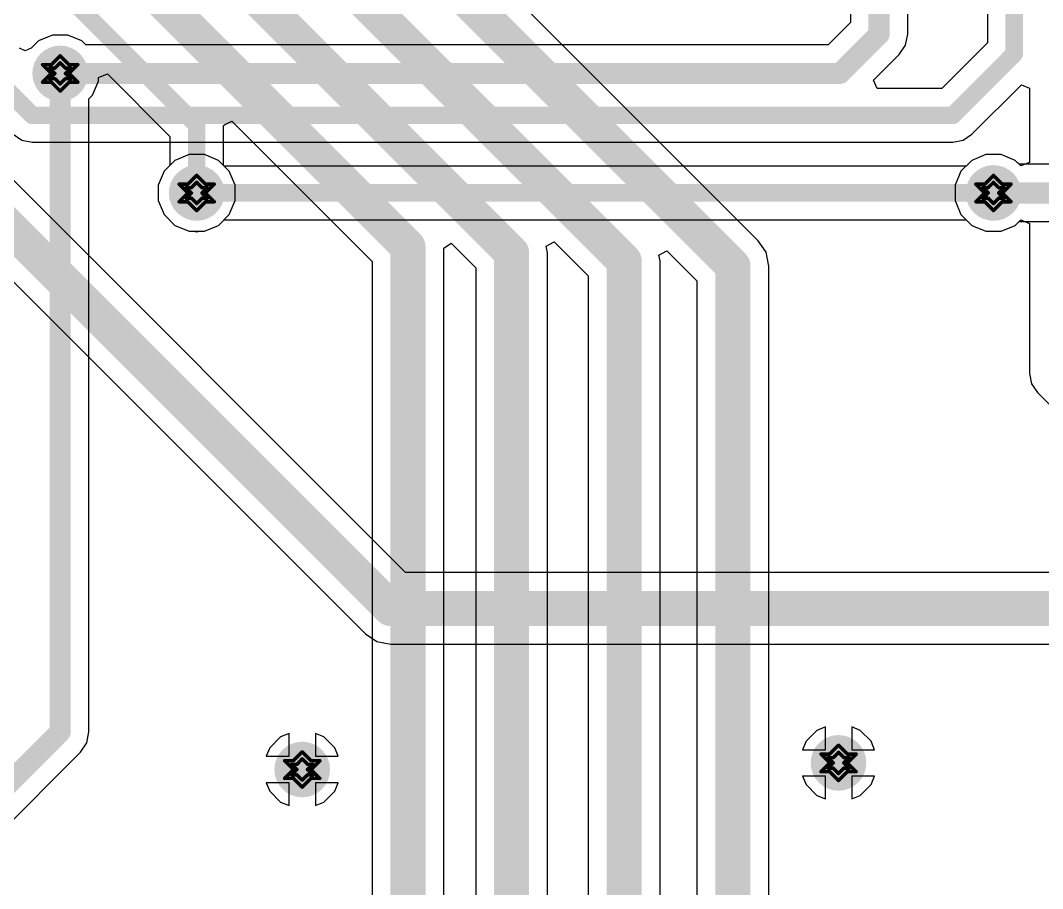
# Model space of a CAD drawing. Header units: inches. Extents: x -18 to 237, y -41 to 211.
# Drawn here: x 10.94 to 25.7, y 26.81 to 39.34 of the extents above; entities that cross this region are included whole.
import ezdxf

# ---------------------------------------------------------------- set-up
doc = ezdxf.new("R2010")
doc.units = ezdxf.units.IN
for name, color, linetype in [('Bottom Layer', 5, 'Continuous'), ('Bottom Solder', 6, 'Continuous'), ('Drill Drawing', 1, 'Continuous'), ('Top Layer', 1, 'Continuous'), ('Top Solder', 216, 'Continuous'), ('Via Holes', 16, 'Continuous')]:
    doc.layers.add(name, color=color, linetype=linetype)

msp = doc.modelspace()

# ---------------------------------------------------------------- hatches: boundary and pattern name
at = {"layer": 'Bottom Layer'}
h = msp.add_hatch(color=5, dxfattribs=at)
edge = h.paths.add_edge_path()
edge.add_arc((11.516, 38.578), 0.3, 0, 360)
h = msp.add_hatch(color=5, dxfattribs=at)
edge = h.paths.add_edge_path()
edge.add_arc((13.487, 36.852), 0.3, 0, 360)
h = msp.add_hatch(color=5, dxfattribs=at)
edge = h.paths.add_edge_path()
edge.add_arc((24.994, 36.852), 0.3, 0, 360)
h = msp.add_hatch(color=5, dxfattribs=at)
edge = h.paths.add_edge_path()
edge.add_arc((15.011, 28.527), 0.3, 0, 360)
h = msp.add_hatch(color=5, dxfattribs=at)
edge = h.paths.add_edge_path()
edge.add_arc((22.756, 28.623), 0.3, 0, 360)
at = {"layer": 'Bottom Solder'}
h = msp.add_hatch(color=6, dxfattribs=at)
edge = h.paths.add_edge_path()
edge.add_arc((11.516, 38.578), 0.402, 0, 360)
h = msp.add_hatch(color=6, dxfattribs=at)
edge = h.paths.add_edge_path()
edge.add_arc((13.487, 36.852), 0.402, 0, 360)
h = msp.add_hatch(color=6, dxfattribs=at)
edge = h.paths.add_edge_path()
edge.add_arc((24.994, 36.852), 0.402, 0, 360)
h = msp.add_hatch(color=6, dxfattribs=at)
edge = h.paths.add_edge_path()
edge.add_arc((22.756, 28.623), 0.402, 0, 360)
h = msp.add_hatch(color=6, dxfattribs=at)
edge = h.paths.add_edge_path()
edge.add_arc((15.011, 28.527), 0.402, 0, 360)
at = {"layer": 'Top Layer'}
h = msp.add_hatch(color=1, dxfattribs=at)
edge = h.paths.add_edge_path()
edge.add_arc((11.516, 38.578), 0.3, 0, 360)
h = msp.add_hatch(color=1, dxfattribs=at)
edge = h.paths.add_edge_path()
edge.add_arc((13.487, 36.852), 0.3, 0, 360)
h = msp.add_hatch(color=1, dxfattribs=at)
edge = h.paths.add_edge_path()
edge.add_arc((24.994, 36.852), 0.3, 0, 360)
h = msp.add_hatch(color=1, dxfattribs=at)
edge = h.paths.add_edge_path()
edge.add_arc((15.011, 28.527), 0.3, 0, 360)
h = msp.add_hatch(color=1, dxfattribs=at)
edge = h.paths.add_edge_path()
edge.add_arc((22.756, 28.623), 0.3, 0, 360)
at = {"layer": 'Top Solder'}
h = msp.add_hatch(color=216, dxfattribs=at)
edge = h.paths.add_edge_path()
edge.add_arc((11.516, 38.578), 0.402, 0, 360)
h = msp.add_hatch(color=216, dxfattribs=at)
edge = h.paths.add_edge_path()
edge.add_arc((13.487, 36.852), 0.402, 0, 360)
h = msp.add_hatch(color=216, dxfattribs=at)
edge = h.paths.add_edge_path()
edge.add_arc((24.994, 36.852), 0.402, 0, 360)
h = msp.add_hatch(color=216, dxfattribs=at)
edge = h.paths.add_edge_path()
edge.add_arc((22.756, 28.623), 0.402, 0, 360)
h = msp.add_hatch(color=216, dxfattribs=at)
edge = h.paths.add_edge_path()
edge.add_arc((15.011, 28.527), 0.402, 0, 360)
at = {"layer": 'Via Holes'}
h = msp.add_hatch(color=7, dxfattribs=at)
edge = h.paths.add_edge_path()
edge.add_arc((11.516, 38.578), 0.15, 0, 360)
h = msp.add_hatch(color=7, dxfattribs=at)
edge = h.paths.add_edge_path()
edge.add_arc((13.487, 36.852), 0.15, 0, 360)
h = msp.add_hatch(color=7, dxfattribs=at)
edge = h.paths.add_edge_path()
edge.add_arc((24.994, 36.852), 0.15, 0, 360)
h = msp.add_hatch(color=7, dxfattribs=at)
edge = h.paths.add_edge_path()
edge.add_arc((15.011, 28.527), 0.15, 0, 360)
h = msp.add_hatch(color=7, dxfattribs=at)
edge = h.paths.add_edge_path()
edge.add_arc((22.756, 28.623), 0.15, 0, 360)

# ---------------------------------------------------------------- linework, layer by layer
at = {"layer": 'Bottom Layer'}
for p, q in [((22.927, 41.874), (22.927, 39.315)), ((23.756, 39.143), (23.756, 41.874)), ((24.905, 41.764), (24.905, 39.022)), ((22.927, 39.315), (22.605, 38.993)), ((11.406, 39.132), (11.202, 39.048)), ((11.626, 39.132), (11.406, 39.132)), ((11.83, 39.048), (11.626, 39.132)), ((23.724, 38.985), (23.756, 39.143)), ((11.202, 39.048), (11.095, 38.941)), ((11.885, 38.993), (11.83, 39.048)), ((22.605, 38.993), (11.885, 38.993)), ((23.634, 38.85), (23.724, 38.985)), ((24.905, 39.022), (24.246, 38.362)), ((11.012, 38.906), (10.929, 38.941)), ((11.095, 38.941), (11.012, 38.906)), ((23.263, 38.479), (23.634, 38.85)), ((23.312, 38.362), (23.263, 38.479)), ((24.681, 37.699), (25.398, 38.415)), ((25.398, 38.415), (25.515, 38.366)), ((24.246, 38.362), (23.312, 38.362)), ((25.515, 38.366), (25.515, 37.294)), ((16.504, 31.37), (9.786, 38.088)), ((10.838, 37.699), (10.964, 37.615)), ((24.555, 37.615), (24.681, 37.699)), ((8.901, 37.508), (15.923, 30.486)), ((10.964, 37.615), (11.113, 37.585)), ((11.113, 37.585), (24.407, 37.585)), ((24.407, 37.585), (24.555, 37.615)), ((13.377, 37.406), (13.174, 37.322)), ((13.598, 37.406), (13.377, 37.406)), ((13.801, 37.322), (13.598, 37.406)), ((24.883, 37.406), (24.68, 37.322)), ((25.104, 37.406), (24.883, 37.406)), ((25.307, 37.322), (25.104, 37.406)), ((13.174, 37.322), (13.018, 37.166)), ((13.882, 37.241), (13.801, 37.322)), ((24.599, 37.241), (13.882, 37.241)), ((24.68, 37.322), (24.599, 37.241)), ((25.388, 37.242), (25.307, 37.322)), ((25.515, 37.294), (25.388, 37.242)), ((13.018, 37.166), (12.933, 36.963)), ((12.933, 36.963), (12.933, 36.742)), ((12.933, 36.742), (13.018, 36.539)), ((13.018, 36.539), (13.174, 36.383)), ((13.801, 36.383), (13.882, 36.464)), ((13.882, 36.464), (24.599, 36.464)), ((24.599, 36.464), (24.68, 36.383)), ((25.307, 36.383), (25.388, 36.463)), ((25.388, 36.463), (25.515, 36.411)), ((13.174, 36.383), (13.377, 36.298)), ((13.598, 36.298), (13.801, 36.383)), ((24.68, 36.383), (24.883, 36.298)), ((25.104, 36.298), (25.307, 36.383)), ((25.515, 36.411), (25.515, 34.244)), ((13.377, 36.298), (13.598, 36.298)), ((24.883, 36.298), (25.104, 36.298)), ((25.515, 34.244), (25.544, 34.095)), ((25.544, 34.095), (25.629, 33.969)), ((25.629, 33.969), (26.52, 33.078)), ((29.048, 31.37), (16.504, 31.37)), ((15.923, 30.486), (16.091, 30.374)), ((16.091, 30.374), (16.289, 30.335)), ((16.289, 30.335), (16.289, 30.335)), ((16.289, 30.335), (29.048, 30.335)), ((22.443, 29.092), (22.287, 28.937)), ((22.566, 29.144), (22.443, 29.092)), ((22.566, 28.813), (22.566, 29.144)), ((23.07, 29.092), (22.947, 29.144)), ((22.947, 29.144), (22.947, 28.813)), ((23.226, 28.937), (23.07, 29.092)), ((14.698, 28.997), (14.542, 28.841)), ((14.821, 29.048), (14.698, 28.997)), ((14.821, 28.718), (14.821, 29.048)), ((15.325, 28.997), (15.202, 29.048)), ((15.202, 29.048), (15.202, 28.718)), ((15.481, 28.841), (15.325, 28.997)), ((22.287, 28.937), (22.236, 28.813)), ((23.277, 28.813), (23.226, 28.937)), ((14.542, 28.841), (14.491, 28.718)), ((15.532, 28.718), (15.481, 28.841)), ((22.236, 28.813), (22.566, 28.813)), ((22.947, 28.813), (23.277, 28.813)), ((14.491, 28.718), (14.821, 28.718)), ((15.202, 28.718), (15.532, 28.718)), ((22.566, 28.432), (22.236, 28.432)), ((22.236, 28.432), (22.287, 28.309)), ((22.566, 28.102), (22.566, 28.432)), ((23.277, 28.432), (22.947, 28.432)), ((22.947, 28.432), (22.947, 28.102)), ((23.226, 28.309), (23.277, 28.432)), ((14.821, 28.337), (14.491, 28.337)), ((14.491, 28.337), (14.542, 28.213)), ((14.542, 28.213), (14.698, 28.058)), ((14.821, 28.006), (14.821, 28.337)), ((15.532, 28.337), (15.202, 28.337)), ((15.202, 28.337), (15.202, 28.006)), ((15.325, 28.058), (15.481, 28.213)), ((15.481, 28.213), (15.532, 28.337)), ((22.287, 28.309), (22.443, 28.153)), ((23.07, 28.153), (23.226, 28.309)), ((14.698, 28.058), (14.821, 28.006)), ((15.202, 28.006), (15.325, 28.058)), ((22.443, 28.153), (22.566, 28.102)), ((22.947, 28.102), (23.07, 28.153))]:
    msp.add_line(p, q, dxfattribs=at)
for points in [[(23.341, 39.143, 0.305, 0.305, 0), (23.341, 42.243, 0.305, 0.305, 0)], [(25.294, 38.861, 0.254, 0.254, 0), (25.294, 42.159, 0.254, 0.254, 0)], [(22.776, 38.578, 0.305, 0.305, 0), (23.341, 39.143, 0.305, 0.305, 0)], [(24.407, 37.973, 0.254, 0.254, 0), (25.294, 38.861, 0.254, 0.254, 0)], [(10.508, 38.578, 0.254, 0.254, 0), (11.113, 37.973, 0.254, 0.254, 0)], [(11.516, 38.578, 0.305, 0.305, 0), (22.776, 38.578, 0.305, 0.305, 0)], [(9.268, 37.874, 0.508, 0.508, 0), (16.289, 30.852, 0.508, 0.508, 0)], [(11.113, 37.973, 0.254, 0.254, 0), (24.407, 37.973, 0.254, 0.254, 0)], [(13.487, 36.852, 0.254, 0.254, 0), (24.965, 36.852, 0.254, 0.254, 0)], [(24.965, 36.852, 0.254, 0.254, 0), (24.994, 36.881, 0.254, 0.254, 0)], [(16.289, 30.852, 0.508, 0.508, 0), (29.246, 30.852, 0.508, 0.508, 0)]]:
    msp.add_lwpolyline(points, format="xyseb", dxfattribs=at)
for points in [[(23.265, 39.143, 0.152, 0.152, 1), (23.418, 39.143, 0.152, 0.152, 1)], [(23.265, 39.143, 0.152, 0.152, 1), (23.418, 39.143, 0.152, 0.152, 1)], [(25.23, 38.861, 0.127, 0.127, 1), (25.357, 38.861, 0.127, 0.127, 1)], [(25.23, 38.861, 0.127, 0.127, 1), (25.357, 38.861, 0.127, 0.127, 1)], [(11.44, 38.578, 0.152, 0.152, 1), (11.592, 38.578, 0.152, 0.152, 1)], [(22.7, 38.578, 0.152, 0.152, 1), (22.853, 38.578, 0.152, 0.152, 1)], [(22.7, 38.578, 0.152, 0.152, 1), (22.853, 38.578, 0.152, 0.152, 1)], [(11.05, 37.973, 0.127, 0.127, 1), (11.177, 37.973, 0.127, 0.127, 1)], [(11.05, 37.973, 0.127, 0.127, 1), (11.177, 37.973, 0.127, 0.127, 1)], [(24.343, 37.973, 0.127, 0.127, 1), (24.47, 37.973, 0.127, 0.127, 1)], [(24.343, 37.973, 0.127, 0.127, 1), (24.47, 37.973, 0.127, 0.127, 1)], [(13.424, 36.852, 0.127, 0.127, 1), (13.551, 36.852, 0.127, 0.127, 1)], [(24.902, 36.852, 0.127, 0.127, 1), (25.029, 36.852, 0.127, 0.127, 1)], [(24.902, 36.852, 0.127, 0.127, 1), (25.029, 36.852, 0.127, 0.127, 1)], [(24.93, 36.881, 0.127, 0.127, 1), (25.057, 36.881, 0.127, 0.127, 1)], [(16.162, 30.852, 0.254, 0.254, 1), (16.416, 30.852, 0.254, 0.254, 1)], [(16.162, 30.852, 0.254, 0.254, 1), (16.416, 30.852, 0.254, 0.254, 1)]]:
    msp.add_lwpolyline(points, format="xyseb", close=True, dxfattribs=at)
at = {"layer": 'Drill Drawing'}
for points in [[(11.389, 38.705, 0.0508, 0.0508, 0), (11.516, 38.832, 0.0508, 0.0508, 0)], [(11.516, 38.832, 0.0508, 0.0508, 0), (11.643, 38.705, 0.0508, 0.0508, 0)], [(11.262, 38.705, 0.0508, 0.0508, 0), (11.389, 38.578, 0.0508, 0.0508, 0)], [(11.262, 38.705, 0.0508, 0.0508, 0), (11.389, 38.705, 0.0508, 0.0508, 0)], [(11.363, 38.654, 0.0508, 0.0508, 0), (11.44, 38.578, 0.0508, 0.0508, 0)], [(11.363, 38.654, 0.0508, 0.0508, 0), (11.44, 38.654, 0.0508, 0.0508, 0)], [(11.44, 38.654, 0.0508, 0.0508, 0), (11.516, 38.731, 0.0508, 0.0508, 0)], [(11.516, 38.731, 0.0508, 0.0508, 0), (11.592, 38.654, 0.0508, 0.0508, 0)], [(11.592, 38.654, 0.0508, 0.0508, 0), (11.668, 38.654, 0.0508, 0.0508, 0)], [(11.592, 38.578, 0.0508, 0.0508, 0), (11.668, 38.654, 0.0508, 0.0508, 0)], [(11.643, 38.705, 0.0508, 0.0508, 0), (11.77, 38.705, 0.0508, 0.0508, 0)], [(11.643, 38.578, 0.0508, 0.0508, 0), (11.77, 38.705, 0.0508, 0.0508, 0)], [(11.262, 38.451, 0.0508, 0.0508, 0), (11.389, 38.578, 0.0508, 0.0508, 0)], [(11.363, 38.502, 0.0508, 0.0508, 0), (11.44, 38.578, 0.0508, 0.0508, 0)], [(11.363, 38.502, 0.0508, 0.0508, 0), (11.44, 38.502, 0.0508, 0.0508, 0)], [(11.44, 38.502, 0.0508, 0.0508, 0), (11.516, 38.426, 0.0508, 0.0508, 0)], [(11.516, 38.426, 0.0508, 0.0508, 0), (11.592, 38.502, 0.0508, 0.0508, 0)], [(11.592, 38.578, 0.0508, 0.0508, 0), (11.668, 38.502, 0.0508, 0.0508, 0)], [(11.592, 38.502, 0.0508, 0.0508, 0), (11.668, 38.502, 0.0508, 0.0508, 0)], [(11.643, 38.578, 0.0508, 0.0508, 0), (11.77, 38.451, 0.0508, 0.0508, 0)], [(11.262, 38.451, 0.0508, 0.0508, 0), (11.389, 38.451, 0.0508, 0.0508, 0)], [(11.389, 38.451, 0.0508, 0.0508, 0), (11.516, 38.324, 0.0508, 0.0508, 0)], [(11.516, 38.324, 0.0508, 0.0508, 0), (11.643, 38.451, 0.0508, 0.0508, 0)], [(11.643, 38.451, 0.0508, 0.0508, 0), (11.77, 38.451, 0.0508, 0.0508, 0)], [(13.36, 36.979, 0.0508, 0.0508, 0), (13.487, 37.106, 0.0508, 0.0508, 0)], [(13.487, 37.106, 0.0508, 0.0508, 0), (13.614, 36.979, 0.0508, 0.0508, 0)], [(24.867, 36.979, 0.0508, 0.0508, 0), (24.994, 37.106, 0.0508, 0.0508, 0)], [(24.994, 37.106, 0.0508, 0.0508, 0), (25.121, 36.979, 0.0508, 0.0508, 0)], [(13.233, 36.979, 0.0508, 0.0508, 0), (13.36, 36.852, 0.0508, 0.0508, 0)], [(13.233, 36.979, 0.0508, 0.0508, 0), (13.36, 36.979, 0.0508, 0.0508, 0)], [(13.335, 36.929, 0.0508, 0.0508, 0), (13.411, 36.852, 0.0508, 0.0508, 0)], [(13.335, 36.929, 0.0508, 0.0508, 0), (13.411, 36.929, 0.0508, 0.0508, 0)], [(13.411, 36.929, 0.0508, 0.0508, 0), (13.487, 37.005, 0.0508, 0.0508, 0)], [(13.487, 37.005, 0.0508, 0.0508, 0), (13.564, 36.929, 0.0508, 0.0508, 0)], [(13.564, 36.929, 0.0508, 0.0508, 0), (13.64, 36.929, 0.0508, 0.0508, 0)], [(13.564, 36.852, 0.0508, 0.0508, 0), (13.64, 36.929, 0.0508, 0.0508, 0)], [(13.614, 36.979, 0.0508, 0.0508, 0), (13.741, 36.979, 0.0508, 0.0508, 0)], [(13.614, 36.852, 0.0508, 0.0508, 0), (13.741, 36.979, 0.0508, 0.0508, 0)], [(24.74, 36.979, 0.0508, 0.0508, 0), (24.867, 36.852, 0.0508, 0.0508, 0)], [(24.74, 36.979, 0.0508, 0.0508, 0), (24.867, 36.979, 0.0508, 0.0508, 0)], [(24.841, 36.929, 0.0508, 0.0508, 0), (24.917, 36.852, 0.0508, 0.0508, 0)], [(24.841, 36.929, 0.0508, 0.0508, 0), (24.917, 36.929, 0.0508, 0.0508, 0)], [(24.917, 36.929, 0.0508, 0.0508, 0), (24.994, 37.005, 0.0508, 0.0508, 0)], [(24.994, 37.005, 0.0508, 0.0508, 0), (25.07, 36.929, 0.0508, 0.0508, 0)], [(25.07, 36.929, 0.0508, 0.0508, 0), (25.146, 36.929, 0.0508, 0.0508, 0)], [(25.07, 36.852, 0.0508, 0.0508, 0), (25.146, 36.929, 0.0508, 0.0508, 0)], [(25.121, 36.979, 0.0508, 0.0508, 0), (25.248, 36.979, 0.0508, 0.0508, 0)], [(25.121, 36.852, 0.0508, 0.0508, 0), (25.248, 36.979, 0.0508, 0.0508, 0)], [(13.233, 36.725, 0.0508, 0.0508, 0), (13.36, 36.852, 0.0508, 0.0508, 0)], [(13.335, 36.776, 0.0508, 0.0508, 0), (13.411, 36.852, 0.0508, 0.0508, 0)], [(13.335, 36.776, 0.0508, 0.0508, 0), (13.411, 36.776, 0.0508, 0.0508, 0)], [(13.411, 36.776, 0.0508, 0.0508, 0), (13.487, 36.7, 0.0508, 0.0508, 0)], [(13.487, 36.7, 0.0508, 0.0508, 0), (13.564, 36.776, 0.0508, 0.0508, 0)], [(13.564, 36.852, 0.0508, 0.0508, 0), (13.64, 36.776, 0.0508, 0.0508, 0)], [(13.564, 36.776, 0.0508, 0.0508, 0), (13.64, 36.776, 0.0508, 0.0508, 0)], [(13.614, 36.852, 0.0508, 0.0508, 0), (13.741, 36.725, 0.0508, 0.0508, 0)], [(24.74, 36.725, 0.0508, 0.0508, 0), (24.867, 36.852, 0.0508, 0.0508, 0)], [(24.841, 36.776, 0.0508, 0.0508, 0), (24.917, 36.852, 0.0508, 0.0508, 0)], [(24.841, 36.776, 0.0508, 0.0508, 0), (24.917, 36.776, 0.0508, 0.0508, 0)], [(24.917, 36.776, 0.0508, 0.0508, 0), (24.994, 36.7, 0.0508, 0.0508, 0)], [(24.994, 36.7, 0.0508, 0.0508, 0), (25.07, 36.776, 0.0508, 0.0508, 0)], [(25.07, 36.852, 0.0508, 0.0508, 0), (25.146, 36.776, 0.0508, 0.0508, 0)], [(25.07, 36.776, 0.0508, 0.0508, 0), (25.146, 36.776, 0.0508, 0.0508, 0)], [(25.121, 36.852, 0.0508, 0.0508, 0), (25.248, 36.725, 0.0508, 0.0508, 0)], [(13.233, 36.725, 0.0508, 0.0508, 0), (13.36, 36.725, 0.0508, 0.0508, 0)], [(13.36, 36.725, 0.0508, 0.0508, 0), (13.487, 36.598, 0.0508, 0.0508, 0)], [(13.487, 36.598, 0.0508, 0.0508, 0), (13.614, 36.725, 0.0508, 0.0508, 0)], [(13.614, 36.725, 0.0508, 0.0508, 0), (13.741, 36.725, 0.0508, 0.0508, 0)], [(24.74, 36.725, 0.0508, 0.0508, 0), (24.867, 36.725, 0.0508, 0.0508, 0)], [(24.867, 36.725, 0.0508, 0.0508, 0), (24.994, 36.598, 0.0508, 0.0508, 0)], [(24.994, 36.598, 0.0508, 0.0508, 0), (25.121, 36.725, 0.0508, 0.0508, 0)], [(25.121, 36.725, 0.0508, 0.0508, 0), (25.248, 36.725, 0.0508, 0.0508, 0)], [(14.884, 28.654, 0.0508, 0.0508, 0), (15.011, 28.781, 0.0508, 0.0508, 0)], [(15.011, 28.781, 0.0508, 0.0508, 0), (15.138, 28.654, 0.0508, 0.0508, 0)], [(22.629, 28.75, 0.0508, 0.0508, 0), (22.756, 28.877, 0.0508, 0.0508, 0)], [(22.68, 28.699, 0.0508, 0.0508, 0), (22.756, 28.775, 0.0508, 0.0508, 0)], [(22.756, 28.877, 0.0508, 0.0508, 0), (22.883, 28.75, 0.0508, 0.0508, 0)], [(22.756, 28.775, 0.0508, 0.0508, 0), (22.833, 28.699, 0.0508, 0.0508, 0)], [(14.757, 28.654, 0.0508, 0.0508, 0), (14.884, 28.527, 0.0508, 0.0508, 0)], [(14.757, 28.654, 0.0508, 0.0508, 0), (14.884, 28.654, 0.0508, 0.0508, 0)], [(14.935, 28.603, 0.0508, 0.0508, 0), (15.011, 28.68, 0.0508, 0.0508, 0)], [(15.011, 28.68, 0.0508, 0.0508, 0), (15.088, 28.603, 0.0508, 0.0508, 0)], [(15.138, 28.654, 0.0508, 0.0508, 0), (15.265, 28.654, 0.0508, 0.0508, 0)], [(15.138, 28.527, 0.0508, 0.0508, 0), (15.265, 28.654, 0.0508, 0.0508, 0)], [(22.502, 28.75, 0.0508, 0.0508, 0), (22.629, 28.623, 0.0508, 0.0508, 0)], [(22.502, 28.75, 0.0508, 0.0508, 0), (22.629, 28.75, 0.0508, 0.0508, 0)], [(22.502, 28.496, 0.0508, 0.0508, 0), (22.629, 28.623, 0.0508, 0.0508, 0)], [(22.604, 28.699, 0.0508, 0.0508, 0), (22.68, 28.623, 0.0508, 0.0508, 0)], [(22.604, 28.699, 0.0508, 0.0508, 0), (22.68, 28.699, 0.0508, 0.0508, 0)], [(22.604, 28.547, 0.0508, 0.0508, 0), (22.68, 28.623, 0.0508, 0.0508, 0)], [(22.833, 28.699, 0.0508, 0.0508, 0), (22.909, 28.699, 0.0508, 0.0508, 0)], [(22.833, 28.623, 0.0508, 0.0508, 0), (22.909, 28.699, 0.0508, 0.0508, 0)], [(22.833, 28.623, 0.0508, 0.0508, 0), (22.909, 28.547, 0.0508, 0.0508, 0)], [(22.883, 28.75, 0.0508, 0.0508, 0), (23.01, 28.75, 0.0508, 0.0508, 0)], [(22.883, 28.623, 0.0508, 0.0508, 0), (23.01, 28.75, 0.0508, 0.0508, 0)], [(22.883, 28.623, 0.0508, 0.0508, 0), (23.01, 28.496, 0.0508, 0.0508, 0)], [(14.757, 28.4, 0.0508, 0.0508, 0), (14.884, 28.527, 0.0508, 0.0508, 0)], [(14.859, 28.603, 0.0508, 0.0508, 0), (14.935, 28.527, 0.0508, 0.0508, 0)], [(14.859, 28.603, 0.0508, 0.0508, 0), (14.935, 28.603, 0.0508, 0.0508, 0)], [(14.859, 28.451, 0.0508, 0.0508, 0), (14.935, 28.527, 0.0508, 0.0508, 0)], [(15.088, 28.603, 0.0508, 0.0508, 0), (15.164, 28.603, 0.0508, 0.0508, 0)], [(15.088, 28.527, 0.0508, 0.0508, 0), (15.164, 28.603, 0.0508, 0.0508, 0)], [(15.088, 28.527, 0.0508, 0.0508, 0), (15.164, 28.451, 0.0508, 0.0508, 0)], [(15.138, 28.527, 0.0508, 0.0508, 0), (15.265, 28.4, 0.0508, 0.0508, 0)], [(22.502, 28.496, 0.0508, 0.0508, 0), (22.629, 28.496, 0.0508, 0.0508, 0)], [(22.604, 28.547, 0.0508, 0.0508, 0), (22.68, 28.547, 0.0508, 0.0508, 0)], [(22.629, 28.496, 0.0508, 0.0508, 0), (22.756, 28.369, 0.0508, 0.0508, 0)], [(22.68, 28.547, 0.0508, 0.0508, 0), (22.756, 28.47, 0.0508, 0.0508, 0)], [(22.756, 28.47, 0.0508, 0.0508, 0), (22.833, 28.547, 0.0508, 0.0508, 0)], [(22.756, 28.369, 0.0508, 0.0508, 0), (22.883, 28.496, 0.0508, 0.0508, 0)], [(22.833, 28.547, 0.0508, 0.0508, 0), (22.909, 28.547, 0.0508, 0.0508, 0)], [(22.883, 28.496, 0.0508, 0.0508, 0), (23.01, 28.496, 0.0508, 0.0508, 0)], [(14.757, 28.4, 0.0508, 0.0508, 0), (14.884, 28.4, 0.0508, 0.0508, 0)], [(14.859, 28.451, 0.0508, 0.0508, 0), (14.935, 28.451, 0.0508, 0.0508, 0)], [(14.884, 28.4, 0.0508, 0.0508, 0), (15.011, 28.273, 0.0508, 0.0508, 0)], [(14.935, 28.451, 0.0508, 0.0508, 0), (15.011, 28.375, 0.0508, 0.0508, 0)], [(15.011, 28.375, 0.0508, 0.0508, 0), (15.088, 28.451, 0.0508, 0.0508, 0)], [(15.011, 28.273, 0.0508, 0.0508, 0), (15.138, 28.4, 0.0508, 0.0508, 0)], [(15.088, 28.451, 0.0508, 0.0508, 0), (15.164, 28.451, 0.0508, 0.0508, 0)], [(15.138, 28.4, 0.0508, 0.0508, 0), (15.265, 28.4, 0.0508, 0.0508, 0)]]:
    msp.add_lwpolyline(points, format="xyseb", dxfattribs=at)
for points in [[(11.503, 38.832, 0.0254, 0.0254, 1), (11.529, 38.832, 0.0254, 0.0254, 1)], [(11.503, 38.832, 0.0254, 0.0254, 1), (11.529, 38.832, 0.0254, 0.0254, 1)], [(11.249, 38.705, 0.0254, 0.0254, 1), (11.275, 38.705, 0.0254, 0.0254, 1)], [(11.249, 38.705, 0.0254, 0.0254, 1), (11.275, 38.705, 0.0254, 0.0254, 1)], [(11.351, 38.654, 0.0254, 0.0254, 1), (11.376, 38.654, 0.0254, 0.0254, 1)], [(11.351, 38.654, 0.0254, 0.0254, 1), (11.376, 38.654, 0.0254, 0.0254, 1)], [(11.376, 38.705, 0.0254, 0.0254, 1), (11.402, 38.705, 0.0254, 0.0254, 1)], [(11.376, 38.705, 0.0254, 0.0254, 1), (11.402, 38.705, 0.0254, 0.0254, 1)], [(11.427, 38.654, 0.0254, 0.0254, 1), (11.452, 38.654, 0.0254, 0.0254, 1)], [(11.427, 38.654, 0.0254, 0.0254, 1), (11.452, 38.654, 0.0254, 0.0254, 1)], [(11.503, 38.731, 0.0254, 0.0254, 1), (11.529, 38.731, 0.0254, 0.0254, 1)], [(11.503, 38.731, 0.0254, 0.0254, 1), (11.529, 38.731, 0.0254, 0.0254, 1)], [(11.579, 38.654, 0.0254, 0.0254, 1), (11.605, 38.654, 0.0254, 0.0254, 1)], [(11.579, 38.654, 0.0254, 0.0254, 1), (11.605, 38.654, 0.0254, 0.0254, 1)], [(11.63, 38.705, 0.0254, 0.0254, 1), (11.656, 38.705, 0.0254, 0.0254, 1)], [(11.63, 38.705, 0.0254, 0.0254, 1), (11.656, 38.705, 0.0254, 0.0254, 1)], [(11.656, 38.654, 0.0254, 0.0254, 1), (11.681, 38.654, 0.0254, 0.0254, 1)], [(11.656, 38.654, 0.0254, 0.0254, 1), (11.681, 38.654, 0.0254, 0.0254, 1)], [(11.757, 38.705, 0.0254, 0.0254, 1), (11.783, 38.705, 0.0254, 0.0254, 1)], [(11.757, 38.705, 0.0254, 0.0254, 1), (11.783, 38.705, 0.0254, 0.0254, 1)], [(11.351, 38.502, 0.0254, 0.0254, 1), (11.376, 38.502, 0.0254, 0.0254, 1)], [(11.351, 38.502, 0.0254, 0.0254, 1), (11.376, 38.502, 0.0254, 0.0254, 1)], [(11.376, 38.578, 0.0254, 0.0254, 1), (11.402, 38.578, 0.0254, 0.0254, 1)], [(11.376, 38.578, 0.0254, 0.0254, 1), (11.402, 38.578, 0.0254, 0.0254, 1)], [(11.427, 38.578, 0.0254, 0.0254, 1), (11.452, 38.578, 0.0254, 0.0254, 1)], [(11.427, 38.578, 0.0254, 0.0254, 1), (11.452, 38.578, 0.0254, 0.0254, 1)], [(11.427, 38.502, 0.0254, 0.0254, 1), (11.452, 38.502, 0.0254, 0.0254, 1)], [(11.427, 38.502, 0.0254, 0.0254, 1), (11.452, 38.502, 0.0254, 0.0254, 1)], [(11.579, 38.578, 0.0254, 0.0254, 1), (11.605, 38.578, 0.0254, 0.0254, 1)], [(11.579, 38.578, 0.0254, 0.0254, 1), (11.605, 38.578, 0.0254, 0.0254, 1)], [(11.579, 38.502, 0.0254, 0.0254, 1), (11.605, 38.502, 0.0254, 0.0254, 1)], [(11.579, 38.502, 0.0254, 0.0254, 1), (11.605, 38.502, 0.0254, 0.0254, 1)], [(11.63, 38.578, 0.0254, 0.0254, 1), (11.656, 38.578, 0.0254, 0.0254, 1)], [(11.63, 38.578, 0.0254, 0.0254, 1), (11.656, 38.578, 0.0254, 0.0254, 1)], [(11.656, 38.502, 0.0254, 0.0254, 1), (11.681, 38.502, 0.0254, 0.0254, 1)], [(11.656, 38.502, 0.0254, 0.0254, 1), (11.681, 38.502, 0.0254, 0.0254, 1)], [(11.249, 38.451, 0.0254, 0.0254, 1), (11.275, 38.451, 0.0254, 0.0254, 1)], [(11.249, 38.451, 0.0254, 0.0254, 1), (11.275, 38.451, 0.0254, 0.0254, 1)], [(11.376, 38.451, 0.0254, 0.0254, 1), (11.402, 38.451, 0.0254, 0.0254, 1)], [(11.376, 38.451, 0.0254, 0.0254, 1), (11.402, 38.451, 0.0254, 0.0254, 1)], [(11.503, 38.426, 0.0254, 0.0254, 1), (11.529, 38.426, 0.0254, 0.0254, 1)], [(11.503, 38.426, 0.0254, 0.0254, 1), (11.529, 38.426, 0.0254, 0.0254, 1)], [(11.63, 38.451, 0.0254, 0.0254, 1), (11.656, 38.451, 0.0254, 0.0254, 1)], [(11.63, 38.451, 0.0254, 0.0254, 1), (11.656, 38.451, 0.0254, 0.0254, 1)], [(11.757, 38.451, 0.0254, 0.0254, 1), (11.783, 38.451, 0.0254, 0.0254, 1)], [(11.757, 38.451, 0.0254, 0.0254, 1), (11.783, 38.451, 0.0254, 0.0254, 1)], [(11.503, 38.324, 0.0254, 0.0254, 1), (11.529, 38.324, 0.0254, 0.0254, 1)], [(11.503, 38.324, 0.0254, 0.0254, 1), (11.529, 38.324, 0.0254, 0.0254, 1)], [(13.475, 37.106, 0.0254, 0.0254, 1), (13.5, 37.106, 0.0254, 0.0254, 1)], [(13.475, 37.106, 0.0254, 0.0254, 1), (13.5, 37.106, 0.0254, 0.0254, 1)], [(24.981, 37.106, 0.0254, 0.0254, 1), (25.006, 37.106, 0.0254, 0.0254, 1)], [(24.981, 37.106, 0.0254, 0.0254, 1), (25.006, 37.106, 0.0254, 0.0254, 1)], [(13.221, 36.979, 0.0254, 0.0254, 1), (13.246, 36.979, 0.0254, 0.0254, 1)], [(13.221, 36.979, 0.0254, 0.0254, 1), (13.246, 36.979, 0.0254, 0.0254, 1)], [(13.322, 36.929, 0.0254, 0.0254, 1), (13.348, 36.929, 0.0254, 0.0254, 1)], [(13.322, 36.929, 0.0254, 0.0254, 1), (13.348, 36.929, 0.0254, 0.0254, 1)], [(13.348, 36.979, 0.0254, 0.0254, 1), (13.373, 36.979, 0.0254, 0.0254, 1)], [(13.348, 36.979, 0.0254, 0.0254, 1), (13.373, 36.979, 0.0254, 0.0254, 1)], [(13.399, 36.929, 0.0254, 0.0254, 1), (13.424, 36.929, 0.0254, 0.0254, 1)], [(13.399, 36.929, 0.0254, 0.0254, 1), (13.424, 36.929, 0.0254, 0.0254, 1)], [(13.475, 37.005, 0.0254, 0.0254, 1), (13.5, 37.005, 0.0254, 0.0254, 1)], [(13.475, 37.005, 0.0254, 0.0254, 1), (13.5, 37.005, 0.0254, 0.0254, 1)], [(13.551, 36.929, 0.0254, 0.0254, 1), (13.576, 36.929, 0.0254, 0.0254, 1)], [(13.551, 36.929, 0.0254, 0.0254, 1), (13.576, 36.929, 0.0254, 0.0254, 1)], [(13.602, 36.979, 0.0254, 0.0254, 1), (13.627, 36.979, 0.0254, 0.0254, 1)], [(13.602, 36.979, 0.0254, 0.0254, 1), (13.627, 36.979, 0.0254, 0.0254, 1)], [(13.627, 36.929, 0.0254, 0.0254, 1), (13.652, 36.929, 0.0254, 0.0254, 1)], [(13.627, 36.929, 0.0254, 0.0254, 1), (13.652, 36.929, 0.0254, 0.0254, 1)], [(13.729, 36.979, 0.0254, 0.0254, 1), (13.754, 36.979, 0.0254, 0.0254, 1)], [(13.729, 36.979, 0.0254, 0.0254, 1), (13.754, 36.979, 0.0254, 0.0254, 1)], [(24.727, 36.979, 0.0254, 0.0254, 1), (24.752, 36.979, 0.0254, 0.0254, 1)], [(24.727, 36.979, 0.0254, 0.0254, 1), (24.752, 36.979, 0.0254, 0.0254, 1)], [(24.828, 36.929, 0.0254, 0.0254, 1), (24.854, 36.929, 0.0254, 0.0254, 1)], [(24.828, 36.929, 0.0254, 0.0254, 1), (24.854, 36.929, 0.0254, 0.0254, 1)], [(24.854, 36.979, 0.0254, 0.0254, 1), (24.879, 36.979, 0.0254, 0.0254, 1)], [(24.854, 36.979, 0.0254, 0.0254, 1), (24.879, 36.979, 0.0254, 0.0254, 1)], [(24.905, 36.929, 0.0254, 0.0254, 1), (24.93, 36.929, 0.0254, 0.0254, 1)], [(24.905, 36.929, 0.0254, 0.0254, 1), (24.93, 36.929, 0.0254, 0.0254, 1)], [(24.981, 37.005, 0.0254, 0.0254, 1), (25.006, 37.005, 0.0254, 0.0254, 1)], [(24.981, 37.005, 0.0254, 0.0254, 1), (25.006, 37.005, 0.0254, 0.0254, 1)], [(25.057, 36.929, 0.0254, 0.0254, 1), (25.082, 36.929, 0.0254, 0.0254, 1)], [(25.057, 36.929, 0.0254, 0.0254, 1), (25.082, 36.929, 0.0254, 0.0254, 1)], [(25.108, 36.979, 0.0254, 0.0254, 1), (25.133, 36.979, 0.0254, 0.0254, 1)], [(25.108, 36.979, 0.0254, 0.0254, 1), (25.133, 36.979, 0.0254, 0.0254, 1)], [(25.133, 36.929, 0.0254, 0.0254, 1), (25.159, 36.929, 0.0254, 0.0254, 1)], [(25.133, 36.929, 0.0254, 0.0254, 1), (25.159, 36.929, 0.0254, 0.0254, 1)], [(25.235, 36.979, 0.0254, 0.0254, 1), (25.26, 36.979, 0.0254, 0.0254, 1)], [(25.235, 36.979, 0.0254, 0.0254, 1), (25.26, 36.979, 0.0254, 0.0254, 1)], [(13.322, 36.776, 0.0254, 0.0254, 1), (13.348, 36.776, 0.0254, 0.0254, 1)], [(13.322, 36.776, 0.0254, 0.0254, 1), (13.348, 36.776, 0.0254, 0.0254, 1)], [(13.348, 36.852, 0.0254, 0.0254, 1), (13.373, 36.852, 0.0254, 0.0254, 1)], [(13.348, 36.852, 0.0254, 0.0254, 1), (13.373, 36.852, 0.0254, 0.0254, 1)], [(13.399, 36.852, 0.0254, 0.0254, 1), (13.424, 36.852, 0.0254, 0.0254, 1)], [(13.399, 36.852, 0.0254, 0.0254, 1), (13.424, 36.852, 0.0254, 0.0254, 1)], [(13.399, 36.776, 0.0254, 0.0254, 1), (13.424, 36.776, 0.0254, 0.0254, 1)], [(13.399, 36.776, 0.0254, 0.0254, 1), (13.424, 36.776, 0.0254, 0.0254, 1)], [(13.551, 36.852, 0.0254, 0.0254, 1), (13.576, 36.852, 0.0254, 0.0254, 1)], [(13.551, 36.852, 0.0254, 0.0254, 1), (13.576, 36.852, 0.0254, 0.0254, 1)], [(13.551, 36.776, 0.0254, 0.0254, 1), (13.576, 36.776, 0.0254, 0.0254, 1)], [(13.551, 36.776, 0.0254, 0.0254, 1), (13.576, 36.776, 0.0254, 0.0254, 1)], [(13.602, 36.852, 0.0254, 0.0254, 1), (13.627, 36.852, 0.0254, 0.0254, 1)], [(13.602, 36.852, 0.0254, 0.0254, 1), (13.627, 36.852, 0.0254, 0.0254, 1)], [(13.627, 36.776, 0.0254, 0.0254, 1), (13.652, 36.776, 0.0254, 0.0254, 1)], [(13.627, 36.776, 0.0254, 0.0254, 1), (13.652, 36.776, 0.0254, 0.0254, 1)], [(24.828, 36.776, 0.0254, 0.0254, 1), (24.854, 36.776, 0.0254, 0.0254, 1)], [(24.828, 36.776, 0.0254, 0.0254, 1), (24.854, 36.776, 0.0254, 0.0254, 1)], [(24.854, 36.852, 0.0254, 0.0254, 1), (24.879, 36.852, 0.0254, 0.0254, 1)], [(24.854, 36.852, 0.0254, 0.0254, 1), (24.879, 36.852, 0.0254, 0.0254, 1)], [(24.905, 36.852, 0.0254, 0.0254, 1), (24.93, 36.852, 0.0254, 0.0254, 1)], [(24.905, 36.852, 0.0254, 0.0254, 1), (24.93, 36.852, 0.0254, 0.0254, 1)], [(24.905, 36.776, 0.0254, 0.0254, 1), (24.93, 36.776, 0.0254, 0.0254, 1)], [(24.905, 36.776, 0.0254, 0.0254, 1), (24.93, 36.776, 0.0254, 0.0254, 1)], [(25.057, 36.852, 0.0254, 0.0254, 1), (25.082, 36.852, 0.0254, 0.0254, 1)], [(25.057, 36.852, 0.0254, 0.0254, 1), (25.082, 36.852, 0.0254, 0.0254, 1)], [(25.057, 36.776, 0.0254, 0.0254, 1), (25.082, 36.776, 0.0254, 0.0254, 1)], [(25.057, 36.776, 0.0254, 0.0254, 1), (25.082, 36.776, 0.0254, 0.0254, 1)], [(25.108, 36.852, 0.0254, 0.0254, 1), (25.133, 36.852, 0.0254, 0.0254, 1)], [(25.108, 36.852, 0.0254, 0.0254, 1), (25.133, 36.852, 0.0254, 0.0254, 1)], [(25.133, 36.776, 0.0254, 0.0254, 1), (25.159, 36.776, 0.0254, 0.0254, 1)], [(25.133, 36.776, 0.0254, 0.0254, 1), (25.159, 36.776, 0.0254, 0.0254, 1)], [(13.221, 36.725, 0.0254, 0.0254, 1), (13.246, 36.725, 0.0254, 0.0254, 1)], [(13.221, 36.725, 0.0254, 0.0254, 1), (13.246, 36.725, 0.0254, 0.0254, 1)], [(13.348, 36.725, 0.0254, 0.0254, 1), (13.373, 36.725, 0.0254, 0.0254, 1)], [(13.348, 36.725, 0.0254, 0.0254, 1), (13.373, 36.725, 0.0254, 0.0254, 1)], [(13.475, 36.7, 0.0254, 0.0254, 1), (13.5, 36.7, 0.0254, 0.0254, 1)], [(13.475, 36.7, 0.0254, 0.0254, 1), (13.5, 36.7, 0.0254, 0.0254, 1)], [(13.475, 36.598, 0.0254, 0.0254, 1), (13.5, 36.598, 0.0254, 0.0254, 1)], [(13.475, 36.598, 0.0254, 0.0254, 1), (13.5, 36.598, 0.0254, 0.0254, 1)], [(13.602, 36.725, 0.0254, 0.0254, 1), (13.627, 36.725, 0.0254, 0.0254, 1)], [(13.602, 36.725, 0.0254, 0.0254, 1), (13.627, 36.725, 0.0254, 0.0254, 1)], [(13.729, 36.725, 0.0254, 0.0254, 1), (13.754, 36.725, 0.0254, 0.0254, 1)], [(13.729, 36.725, 0.0254, 0.0254, 1), (13.754, 36.725, 0.0254, 0.0254, 1)], [(24.727, 36.725, 0.0254, 0.0254, 1), (24.752, 36.725, 0.0254, 0.0254, 1)], [(24.727, 36.725, 0.0254, 0.0254, 1), (24.752, 36.725, 0.0254, 0.0254, 1)], [(24.854, 36.725, 0.0254, 0.0254, 1), (24.879, 36.725, 0.0254, 0.0254, 1)], [(24.854, 36.725, 0.0254, 0.0254, 1), (24.879, 36.725, 0.0254, 0.0254, 1)], [(24.981, 36.7, 0.0254, 0.0254, 1), (25.006, 36.7, 0.0254, 0.0254, 1)], [(24.981, 36.7, 0.0254, 0.0254, 1), (25.006, 36.7, 0.0254, 0.0254, 1)], [(24.981, 36.598, 0.0254, 0.0254, 1), (25.006, 36.598, 0.0254, 0.0254, 1)], [(24.981, 36.598, 0.0254, 0.0254, 1), (25.006, 36.598, 0.0254, 0.0254, 1)], [(25.108, 36.725, 0.0254, 0.0254, 1), (25.133, 36.725, 0.0254, 0.0254, 1)], [(25.108, 36.725, 0.0254, 0.0254, 1), (25.133, 36.725, 0.0254, 0.0254, 1)], [(25.235, 36.725, 0.0254, 0.0254, 1), (25.26, 36.725, 0.0254, 0.0254, 1)], [(25.235, 36.725, 0.0254, 0.0254, 1), (25.26, 36.725, 0.0254, 0.0254, 1)], [(14.999, 28.781, 0.0254, 0.0254, 1), (15.024, 28.781, 0.0254, 0.0254, 1)], [(14.999, 28.781, 0.0254, 0.0254, 1), (15.024, 28.781, 0.0254, 0.0254, 1)], [(22.744, 28.877, 0.0254, 0.0254, 1), (22.769, 28.877, 0.0254, 0.0254, 1)], [(22.744, 28.877, 0.0254, 0.0254, 1), (22.769, 28.877, 0.0254, 0.0254, 1)], [(22.744, 28.775, 0.0254, 0.0254, 1), (22.769, 28.775, 0.0254, 0.0254, 1)], [(22.744, 28.775, 0.0254, 0.0254, 1), (22.769, 28.775, 0.0254, 0.0254, 1)], [(14.745, 28.654, 0.0254, 0.0254, 1), (14.77, 28.654, 0.0254, 0.0254, 1)], [(14.745, 28.654, 0.0254, 0.0254, 1), (14.77, 28.654, 0.0254, 0.0254, 1)], [(14.872, 28.654, 0.0254, 0.0254, 1), (14.897, 28.654, 0.0254, 0.0254, 1)], [(14.872, 28.654, 0.0254, 0.0254, 1), (14.897, 28.654, 0.0254, 0.0254, 1)], [(14.999, 28.68, 0.0254, 0.0254, 1), (15.024, 28.68, 0.0254, 0.0254, 1)], [(14.999, 28.68, 0.0254, 0.0254, 1), (15.024, 28.68, 0.0254, 0.0254, 1)], [(15.126, 28.654, 0.0254, 0.0254, 1), (15.151, 28.654, 0.0254, 0.0254, 1)], [(15.126, 28.654, 0.0254, 0.0254, 1), (15.151, 28.654, 0.0254, 0.0254, 1)], [(15.253, 28.654, 0.0254, 0.0254, 1), (15.278, 28.654, 0.0254, 0.0254, 1)], [(15.253, 28.654, 0.0254, 0.0254, 1), (15.278, 28.654, 0.0254, 0.0254, 1)], [(22.49, 28.75, 0.0254, 0.0254, 1), (22.515, 28.75, 0.0254, 0.0254, 1)], [(22.49, 28.75, 0.0254, 0.0254, 1), (22.515, 28.75, 0.0254, 0.0254, 1)], [(22.591, 28.699, 0.0254, 0.0254, 1), (22.617, 28.699, 0.0254, 0.0254, 1)], [(22.591, 28.699, 0.0254, 0.0254, 1), (22.617, 28.699, 0.0254, 0.0254, 1)], [(22.617, 28.75, 0.0254, 0.0254, 1), (22.642, 28.75, 0.0254, 0.0254, 1)], [(22.617, 28.75, 0.0254, 0.0254, 1), (22.642, 28.75, 0.0254, 0.0254, 1)], [(22.617, 28.623, 0.0254, 0.0254, 1), (22.642, 28.623, 0.0254, 0.0254, 1)], [(22.617, 28.623, 0.0254, 0.0254, 1), (22.642, 28.623, 0.0254, 0.0254, 1)], [(22.668, 28.699, 0.0254, 0.0254, 1), (22.693, 28.699, 0.0254, 0.0254, 1)], [(22.668, 28.699, 0.0254, 0.0254, 1), (22.693, 28.699, 0.0254, 0.0254, 1)], [(22.668, 28.623, 0.0254, 0.0254, 1), (22.693, 28.623, 0.0254, 0.0254, 1)], [(22.668, 28.623, 0.0254, 0.0254, 1), (22.693, 28.623, 0.0254, 0.0254, 1)], [(22.82, 28.699, 0.0254, 0.0254, 1), (22.845, 28.699, 0.0254, 0.0254, 1)], [(22.82, 28.699, 0.0254, 0.0254, 1), (22.845, 28.699, 0.0254, 0.0254, 1)], [(22.82, 28.623, 0.0254, 0.0254, 1), (22.845, 28.623, 0.0254, 0.0254, 1)], [(22.82, 28.623, 0.0254, 0.0254, 1), (22.845, 28.623, 0.0254, 0.0254, 1)], [(22.871, 28.75, 0.0254, 0.0254, 1), (22.896, 28.75, 0.0254, 0.0254, 1)], [(22.871, 28.75, 0.0254, 0.0254, 1), (22.896, 28.75, 0.0254, 0.0254, 1)], [(22.871, 28.623, 0.0254, 0.0254, 1), (22.896, 28.623, 0.0254, 0.0254, 1)], [(22.871, 28.623, 0.0254, 0.0254, 1), (22.896, 28.623, 0.0254, 0.0254, 1)], [(22.896, 28.699, 0.0254, 0.0254, 1), (22.922, 28.699, 0.0254, 0.0254, 1)], [(22.896, 28.699, 0.0254, 0.0254, 1), (22.922, 28.699, 0.0254, 0.0254, 1)], [(22.998, 28.75, 0.0254, 0.0254, 1), (23.023, 28.75, 0.0254, 0.0254, 1)], [(22.998, 28.75, 0.0254, 0.0254, 1), (23.023, 28.75, 0.0254, 0.0254, 1)], [(14.846, 28.603, 0.0254, 0.0254, 1), (14.872, 28.603, 0.0254, 0.0254, 1)], [(14.846, 28.603, 0.0254, 0.0254, 1), (14.872, 28.603, 0.0254, 0.0254, 1)], [(14.872, 28.527, 0.0254, 0.0254, 1), (14.897, 28.527, 0.0254, 0.0254, 1)], [(14.872, 28.527, 0.0254, 0.0254, 1), (14.897, 28.527, 0.0254, 0.0254, 1)], [(14.923, 28.603, 0.0254, 0.0254, 1), (14.948, 28.603, 0.0254, 0.0254, 1)], [(14.923, 28.603, 0.0254, 0.0254, 1), (14.948, 28.603, 0.0254, 0.0254, 1)], [(14.923, 28.527, 0.0254, 0.0254, 1), (14.948, 28.527, 0.0254, 0.0254, 1)], [(14.923, 28.527, 0.0254, 0.0254, 1), (14.948, 28.527, 0.0254, 0.0254, 1)], [(15.075, 28.603, 0.0254, 0.0254, 1), (15.1, 28.603, 0.0254, 0.0254, 1)], [(15.075, 28.603, 0.0254, 0.0254, 1), (15.1, 28.603, 0.0254, 0.0254, 1)], [(15.075, 28.527, 0.0254, 0.0254, 1), (15.1, 28.527, 0.0254, 0.0254, 1)], [(15.075, 28.527, 0.0254, 0.0254, 1), (15.1, 28.527, 0.0254, 0.0254, 1)], [(15.126, 28.527, 0.0254, 0.0254, 1), (15.151, 28.527, 0.0254, 0.0254, 1)], [(15.126, 28.527, 0.0254, 0.0254, 1), (15.151, 28.527, 0.0254, 0.0254, 1)], [(15.151, 28.603, 0.0254, 0.0254, 1), (15.177, 28.603, 0.0254, 0.0254, 1)], [(15.151, 28.603, 0.0254, 0.0254, 1), (15.177, 28.603, 0.0254, 0.0254, 1)], [(22.49, 28.496, 0.0254, 0.0254, 1), (22.515, 28.496, 0.0254, 0.0254, 1)], [(22.49, 28.496, 0.0254, 0.0254, 1), (22.515, 28.496, 0.0254, 0.0254, 1)], [(22.591, 28.547, 0.0254, 0.0254, 1), (22.617, 28.547, 0.0254, 0.0254, 1)], [(22.591, 28.547, 0.0254, 0.0254, 1), (22.617, 28.547, 0.0254, 0.0254, 1)], [(22.617, 28.496, 0.0254, 0.0254, 1), (22.642, 28.496, 0.0254, 0.0254, 1)], [(22.617, 28.496, 0.0254, 0.0254, 1), (22.642, 28.496, 0.0254, 0.0254, 1)], [(22.668, 28.547, 0.0254, 0.0254, 1), (22.693, 28.547, 0.0254, 0.0254, 1)], [(22.668, 28.547, 0.0254, 0.0254, 1), (22.693, 28.547, 0.0254, 0.0254, 1)], [(22.744, 28.47, 0.0254, 0.0254, 1), (22.769, 28.47, 0.0254, 0.0254, 1)], [(22.744, 28.47, 0.0254, 0.0254, 1), (22.769, 28.47, 0.0254, 0.0254, 1)], [(22.82, 28.547, 0.0254, 0.0254, 1), (22.845, 28.547, 0.0254, 0.0254, 1)], [(22.82, 28.547, 0.0254, 0.0254, 1), (22.845, 28.547, 0.0254, 0.0254, 1)], [(22.871, 28.496, 0.0254, 0.0254, 1), (22.896, 28.496, 0.0254, 0.0254, 1)], [(22.871, 28.496, 0.0254, 0.0254, 1), (22.896, 28.496, 0.0254, 0.0254, 1)], [(22.896, 28.547, 0.0254, 0.0254, 1), (22.922, 28.547, 0.0254, 0.0254, 1)], [(22.896, 28.547, 0.0254, 0.0254, 1), (22.922, 28.547, 0.0254, 0.0254, 1)], [(22.998, 28.496, 0.0254, 0.0254, 1), (23.023, 28.496, 0.0254, 0.0254, 1)], [(22.998, 28.496, 0.0254, 0.0254, 1), (23.023, 28.496, 0.0254, 0.0254, 1)], [(14.745, 28.4, 0.0254, 0.0254, 1), (14.77, 28.4, 0.0254, 0.0254, 1)], [(14.745, 28.4, 0.0254, 0.0254, 1), (14.77, 28.4, 0.0254, 0.0254, 1)], [(14.846, 28.451, 0.0254, 0.0254, 1), (14.872, 28.451, 0.0254, 0.0254, 1)], [(14.846, 28.451, 0.0254, 0.0254, 1), (14.872, 28.451, 0.0254, 0.0254, 1)], [(14.872, 28.4, 0.0254, 0.0254, 1), (14.897, 28.4, 0.0254, 0.0254, 1)], [(14.872, 28.4, 0.0254, 0.0254, 1), (14.897, 28.4, 0.0254, 0.0254, 1)], [(14.923, 28.451, 0.0254, 0.0254, 1), (14.948, 28.451, 0.0254, 0.0254, 1)], [(14.923, 28.451, 0.0254, 0.0254, 1), (14.948, 28.451, 0.0254, 0.0254, 1)], [(14.999, 28.375, 0.0254, 0.0254, 1), (15.024, 28.375, 0.0254, 0.0254, 1)], [(14.999, 28.375, 0.0254, 0.0254, 1), (15.024, 28.375, 0.0254, 0.0254, 1)], [(15.075, 28.451, 0.0254, 0.0254, 1), (15.1, 28.451, 0.0254, 0.0254, 1)], [(15.075, 28.451, 0.0254, 0.0254, 1), (15.1, 28.451, 0.0254, 0.0254, 1)], [(15.126, 28.4, 0.0254, 0.0254, 1), (15.151, 28.4, 0.0254, 0.0254, 1)], [(15.126, 28.4, 0.0254, 0.0254, 1), (15.151, 28.4, 0.0254, 0.0254, 1)], [(15.151, 28.451, 0.0254, 0.0254, 1), (15.177, 28.451, 0.0254, 0.0254, 1)], [(15.151, 28.451, 0.0254, 0.0254, 1), (15.177, 28.451, 0.0254, 0.0254, 1)], [(15.253, 28.4, 0.0254, 0.0254, 1), (15.278, 28.4, 0.0254, 0.0254, 1)], [(15.253, 28.4, 0.0254, 0.0254, 1), (15.278, 28.4, 0.0254, 0.0254, 1)], [(22.744, 28.369, 0.0254, 0.0254, 1), (22.769, 28.369, 0.0254, 0.0254, 1)], [(22.744, 28.369, 0.0254, 0.0254, 1), (22.769, 28.369, 0.0254, 0.0254, 1)], [(14.999, 28.273, 0.0254, 0.0254, 1), (15.024, 28.273, 0.0254, 0.0254, 1)], [(14.999, 28.273, 0.0254, 0.0254, 1), (15.024, 28.273, 0.0254, 0.0254, 1)]]:
    msp.add_lwpolyline(points, format="xyseb", close=True, dxfattribs=at)
at = {"layer": 'Top Layer'}
for p, q in [((21.596, 36.163), (16.926, 40.833)), ((12.07, 38.519), (12.197, 38.571)), ((12.197, 38.571), (13.099, 37.669)), ((11.985, 38.264), (12.07, 38.468)), ((12.07, 38.468), (12.07, 38.519)), ((11.93, 38.209), (11.985, 38.264)), ((11.93, 29.07), (11.93, 38.209)), ((13.876, 37.825), (13.887, 37.836)), ((13.876, 37.247), (13.876, 37.825)), ((13.887, 37.836), (13.994, 37.887)), ((13.994, 37.887), (16.02, 35.861)), ((13.099, 37.669), (13.099, 37.247)), ((24.883, 37.406), (24.68, 37.322)), ((25.104, 37.406), (24.883, 37.406)), ((25.307, 37.322), (25.104, 37.406)), ((13.099, 37.247), (13.018, 37.166)), ((13.957, 37.166), (13.876, 37.247)), ((24.68, 37.322), (24.524, 37.166)), ((25.363, 37.267), (25.307, 37.322)), ((27.623, 37.267), (25.363, 37.267)), ((13.018, 37.166), (12.933, 36.963)), ((14.041, 36.963), (13.957, 37.166)), ((24.524, 37.166), (24.44, 36.963)), ((12.933, 36.963), (12.933, 36.742)), ((14.041, 36.742), (14.041, 36.963)), ((24.44, 36.963), (24.44, 36.742)), ((12.933, 36.742), (13.018, 36.539)), ((13.957, 36.539), (14.041, 36.742)), ((24.44, 36.742), (24.524, 36.539)), ((13.018, 36.539), (13.174, 36.383)), ((13.801, 36.383), (13.957, 36.539)), ((24.524, 36.539), (24.68, 36.383)), ((13.174, 36.383), (13.377, 36.298)), ((13.598, 36.298), (13.801, 36.383)), ((24.68, 36.383), (24.883, 36.298)), ((25.104, 36.298), (25.307, 36.383)), ((25.307, 36.383), (25.363, 36.438)), ((25.363, 36.438), (29.774, 36.438)), ((13.377, 36.298), (13.44, 36.298)), ((13.44, 36.298), (13.487, 36.289)), ((13.487, 36.289), (13.534, 36.298)), ((13.534, 36.298), (13.598, 36.298)), ((24.883, 36.298), (25.104, 36.298)), ((17.056, 36.054), (17.161, 36.129)), ((17.056, 12.04), (17.056, 36.054)), ((17.161, 36.129), (17.516, 35.773)), ((18.533, 36.084), (18.65, 36.147)), ((18.552, 35.988), (18.533, 36.084)), ((18.65, 36.147), (19.142, 35.655)), ((20.161, 35.954), (20.278, 36.016)), ((20.278, 36.016), (20.712, 35.582)), ((21.709, 35.995), (21.596, 36.163)), ((18.552, 12.254), (18.552, 35.988)), ((20.178, 35.87), (20.161, 35.954)), ((20.178, 20.199), (20.178, 35.87)), ((20.178, 35.87), (20.178, 35.87)), ((21.748, 35.797), (21.709, 35.995)), ((16.02, 35.861), (16.02, 12.254)), ((17.516, 35.773), (17.516, 12.04)), ((21.748, 20.767), (21.748, 35.797)), ((19.142, 35.655), (19.142, 19.985)), ((20.712, 35.582), (20.712, 20.553)), ((22.443, 29.092), (22.287, 28.937)), ((22.566, 29.144), (22.443, 29.092)), ((22.566, 28.813), (22.566, 29.144)), ((23.07, 29.092), (22.947, 29.144)), ((22.947, 29.144), (22.947, 28.813)), ((23.226, 28.937), (23.07, 29.092)), ((11.899, 28.912), (11.93, 29.07)), ((14.698, 28.997), (14.542, 28.841)), ((14.821, 29.048), (14.698, 28.997)), ((14.821, 28.718), (14.821, 29.048)), ((15.325, 28.997), (15.202, 29.048)), ((15.202, 29.048), (15.202, 28.718)), ((15.481, 28.841), (15.325, 28.997)), ((22.287, 28.937), (22.236, 28.813)), ((23.277, 28.813), (23.226, 28.937)), ((11.809, 28.777), (11.899, 28.912)), ((14.542, 28.841), (14.491, 28.718)), ((15.532, 28.718), (15.481, 28.841)), ((22.236, 28.813), (22.566, 28.813)), ((22.947, 28.813), (23.277, 28.813)), ((10.047, 27.015), (11.809, 28.777)), ((14.491, 28.718), (14.821, 28.718)), ((15.202, 28.718), (15.532, 28.718)), ((22.566, 28.432), (22.236, 28.432)), ((22.236, 28.432), (22.287, 28.309)), ((22.566, 28.102), (22.566, 28.432)), ((23.277, 28.432), (22.947, 28.432)), ((22.947, 28.432), (22.947, 28.102)), ((23.226, 28.309), (23.277, 28.432)), ((14.821, 28.337), (14.491, 28.337)), ((14.491, 28.337), (14.542, 28.213)), ((14.542, 28.213), (14.698, 28.058)), ((14.821, 28.006), (14.821, 28.337)), ((15.532, 28.337), (15.202, 28.337)), ((15.202, 28.337), (15.202, 28.006)), ((15.325, 28.058), (15.481, 28.213)), ((15.481, 28.213), (15.532, 28.337)), ((22.287, 28.309), (22.443, 28.153)), ((23.07, 28.153), (23.226, 28.309)), ((14.698, 28.058), (14.821, 28.006)), ((15.202, 28.006), (15.325, 28.058)), ((22.443, 28.153), (22.566, 28.102)), ((22.947, 28.102), (23.07, 28.153))]:
    msp.add_line(p, q, dxfattribs=at)
for points in [[(14.129, 42.897, 0.508, 0.508, 0), (21.23, 35.797, 0.508, 0.508, 0)], [(13.294, 42.235, 0.508, 0.508, 0), (19.66, 35.87, 0.508, 0.508, 0)], [(12.39, 41.632, 0.508, 0.508, 0), (18.034, 35.988, 0.508, 0.508, 0)], [(11.516, 41.097, 0.508, 0.508, 0), (16.538, 36.075, 0.508, 0.508, 0)], [(10.559, 40.758, 0.254, 0.254, 0), (13.487, 37.83, 0.254, 0.254, 0)], [(11.516, 29.07, 0.305, 0.305, 0), (11.516, 38.578, 0.305, 0.305, 0)], [(13.487, 36.678, 0.254, 0.254, 0), (13.487, 37.83, 0.254, 0.254, 0)], [(24.994, 36.852, 0.305, 0.305, 0), (30.488, 36.852, 0.305, 0.305, 0)], [(16.538, 12.04, 0.508, 0.508, 0), (16.538, 36.075, 0.508, 0.508, 0)], [(18.034, 12.04, 0.508, 0.508, 0), (18.034, 35.988, 0.508, 0.508, 0)], [(19.66, 19.985, 0.508, 0.508, 0), (19.66, 35.87, 0.508, 0.508, 0)], [(21.23, 20.553, 0.508, 0.508, 0), (21.23, 35.797, 0.508, 0.508, 0)], [(9.754, 27.308, 0.305, 0.305, 0), (11.516, 29.07, 0.305, 0.305, 0)]]:
    msp.add_lwpolyline(points, format="xyseb", dxfattribs=at)
for points in [[(11.44, 38.578, 0.152, 0.152, 1), (11.592, 38.578, 0.152, 0.152, 1)], [(13.424, 37.83, 0.127, 0.127, 1), (13.551, 37.83, 0.127, 0.127, 1)], [(13.424, 37.83, 0.127, 0.127, 1), (13.551, 37.83, 0.127, 0.127, 1)], [(24.917, 36.852, 0.152, 0.152, 1), (25.07, 36.852, 0.152, 0.152, 1)], [(13.424, 36.678, 0.127, 0.127, 1), (13.551, 36.678, 0.127, 0.127, 1)], [(16.411, 36.075, 0.254, 0.254, 1), (16.665, 36.075, 0.254, 0.254, 1)], [(16.411, 36.075, 0.254, 0.254, 1), (16.665, 36.075, 0.254, 0.254, 1)], [(17.907, 35.988, 0.254, 0.254, 1), (18.161, 35.988, 0.254, 0.254, 1)], [(17.907, 35.988, 0.254, 0.254, 1), (18.161, 35.988, 0.254, 0.254, 1)], [(19.533, 35.87, 0.254, 0.254, 1), (19.787, 35.87, 0.254, 0.254, 1)], [(19.533, 35.87, 0.254, 0.254, 1), (19.787, 35.87, 0.254, 0.254, 1)], [(21.103, 35.797, 0.254, 0.254, 1), (21.357, 35.797, 0.254, 0.254, 1)], [(21.103, 35.797, 0.254, 0.254, 1), (21.357, 35.797, 0.254, 0.254, 1)], [(11.44, 29.07, 0.152, 0.152, 1), (11.592, 29.07, 0.152, 0.152, 1)], [(11.44, 29.07, 0.152, 0.152, 1), (11.592, 29.07, 0.152, 0.152, 1)]]:
    msp.add_lwpolyline(points, format="xyseb", close=True, dxfattribs=at)

doc.saveas('drawing.dxf')
